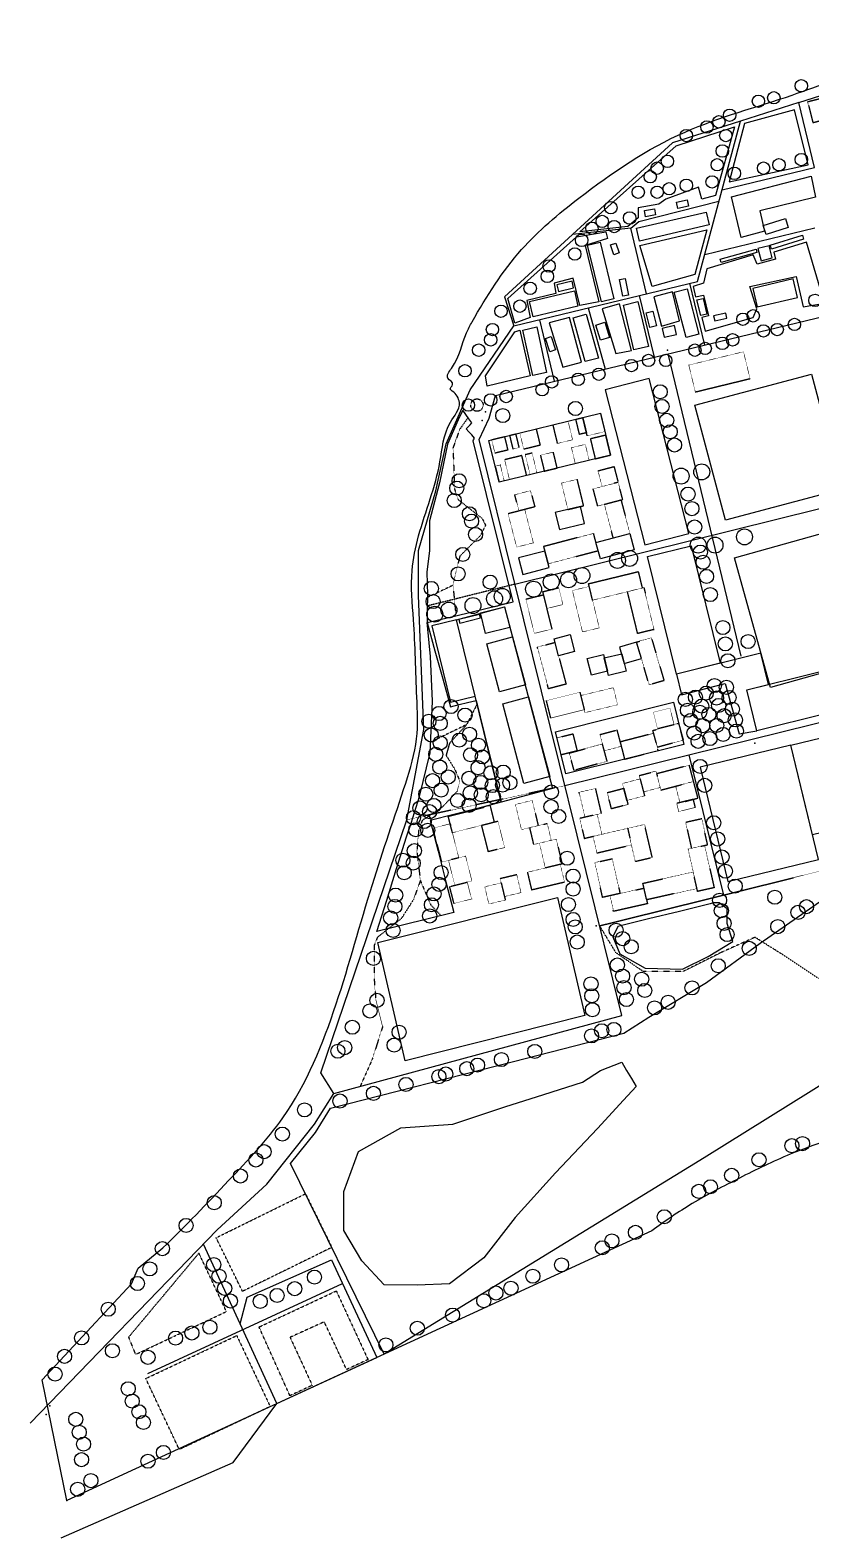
# Model space of a CAD drawing. Header units: metres. Extents: x -21 to 1337, y -22 to 1055.
# Drawn here: x -21 to 434, y -22 to 856 of the extents above; entities that cross this region are included whole.
import ezdxf

# ---------------------------------------------------------------- set-up
doc = ezdxf.new("R2010")
doc.units = ezdxf.units.M
for name, pattern in [('1', [0.002, 0.002]), ('11', [0.012, 0.004, -0.001, 0.004, -0.001, 0.001, -0.001]), ('2', [0.001, 0.001]), ('3', [0.012, 0.004, -0.001, 0.004, -0.001, 0.001, -0.001]), ('4', [0.001, 0.001]), ('5', [0.012, 0.004, -0.001, 0.004, -0.001, 0.001, -0.001]), ('6', [0.012, 0.004, -0.001, 0.004, -0.001, 0.001, -0.001]), ('Center', [0.004, 0.0025, -0.0005, 0.0005, -0.0005]), ('DashDot', [0.006, 0.004, -0.001, 0, -0.001]), ('Dashed', [0.01, 0.005, -0.005]), ('DOT', [1200, 600, -600])]:
    doc.linetypes.add(name, pattern=pattern)
for name, color, linetype, true_color in [('Buildings$Commercial', 173, 'Continuous', 0x424ace), ('Buildings$Library', 215, 'Continuous', 0xb242a5), ('Buildings$Parking', 122, 'Continuous', 0x1ccbb2), ('Buildings$Residential', 55, 'Continuous', 0x919748), ('Buildings$Workshop', 18, 'Continuous', 0x000000), ('bus stops', 225, 'Continuous', 0xa05c8b), ('Cycle Park', 18, 'Continuous', 0x000000), ('Green_Spaces', 3, 'Continuous', 0x1bff00), ('Pavement', 252, 'Continuous', 0x829093), ('Playgrounds', 162, 'Continuous', 0x2734c3), ('Site', 225, 'Continuous', 0xb22c80), ('Street', 26, 'Continuous', 0x782a1d), ('Tree$Tree_type_1', 18, 'Continuous', 0x000000), ('Tree$Tree_type_2', 99, 'Continuous', 0x184c16)]:
    doc.layers.add(name, color=color, linetype=linetype, true_color=true_color)

msp = doc.modelspace()

# ---------------------------------------------------------------- linework, layer by layer
at = {"layer": 'Buildings$Commercial', "linetype": '11'}
msp.add_lwpolyline([(366.27, 645.51), (362.43, 661.29), (394.33, 669.05), (398.17, 653.27)], close=True, dxfattribs=at)
at = {"layer": 'Buildings$Library', "linetype": '2'}
for points in [[(366, 638), (434, 656), (451.74, 589), (383.74, 571)], [(389, 549), (457, 568), (478.07, 492.6), (410.07, 473.6)]]:
    msp.add_lwpolyline(points, close=True, dxfattribs=at)
at = {"layer": 'Buildings$Parking', "linetype": '5'}
msp.add_lwpolyline([(87, 153), (139.07, 178.61), (154.43, 147.38), (102.36, 121.77)], close=True, dxfattribs=at)
at = {"layer": 'Buildings$Residential', "linetype": '3'}
for points in [[(434.75, 802.58), (477.49, 813.41), (474.46, 825.38), (431.71, 814.55)], [(300.64, 630.73), (310.95, 633.23), (313.54, 622.6), (303.22, 620.1)], [(263.92, 621.81), (273.49, 624.13), (275.81, 614.59), (266.24, 612.26)], [(283.34, 626.53), (292.1, 628.65), (294.74, 617.82), (285.97, 615.69)], [(296.63, 629.75), (300.64, 630.73), (302.78, 621.91), (298.77, 620.93)], [(247.54, 617.83), (255.03, 619.65), (256.94, 611.8), (249.45, 609.98)], [(258.16, 620.41), (261.54, 621.23), (263.48, 613.24), (260.1, 612.42)], [(296.33, 603.92), (304.35, 605.87), (302.1, 615.14), (294.08, 613.2)], [(307.9, 606.73), (316.86, 608.91), (314.05, 620.47), (305.09, 618.3)], [(257.95, 594.6), (267.95, 597.03), (265.14, 608.59), (255.14, 606.16)], [(269.98, 597.52), (273.95, 598.49), (271.14, 610.05), (267.17, 609.09)], [(278.23, 599.53), (285.75, 601.35), (283.5, 610.63), (275.98, 608.8)], [(251.88, 593.13), (254.86, 593.85), (252.6, 603.12), (249.63, 602.4)]]:
    msp.add_lwpolyline(points, close=True, dxfattribs=at)
at = {"layer": 'Buildings$Residential', "linetype": '2'}
for points in [[(392.88, 735.58), (387.28, 759.28), (433.85, 771.41), (436.37, 759.19), (403.8, 751.16), (406.6, 739.22)], [(333.74, 733.56), (332.02, 740.97), (372.51, 750.34), (374.23, 742.93)], [(303.45, 731.1), (310.73, 732.88), (318.77, 699.86), (311.49, 698.09)], [(399.67, 705.93), (402.2, 695.16), (425.8, 700.71), (423.27, 711.47)], [(295.74, 704.47), (297.86, 695.54), (271.77, 689.34), (269.65, 698.27)], [(353.98, 703.78), (361.51, 705.74), (368.37, 679.37), (360.83, 677.41)], [(324.36, 696.3), (332.82, 698.27), (338.9, 672.1), (330.43, 670.13)], [(295.05, 688.85), (302.69, 690.96), (309.77, 665.42), (302.14, 663.3)], [(265.7, 681.74), (273.84, 683.52), (279.61, 657.06), (271.47, 655.28)]]:
    msp.add_lwpolyline(points, close=True, dxfattribs=at)
at = {"layer": 'Buildings$Residential', "linetype": '1'}
for points in [[(356.08, 752.51), (355.24, 756.23), (361.51, 757.65), (362.36, 753.93)], [(337.23, 747.74), (336.57, 751.29), (342.4, 752.36), (343.05, 748.82)], [(405.8, 742.61), (418.73, 746.68), (420.4, 741.39), (407.47, 737.32)], [(316.89, 731.29), (319.97, 732.32), (321.87, 726.6), (318.79, 725.58)], [(402.75, 729.18), (404.58, 722.09), (411.08, 723.77), (409.25, 730.86)], [(410.64, 728.89), (409.94, 731.16), (428.65, 736.91), (429.35, 734.64)], [(401.66, 728.74), (402.15, 726.95), (381.3, 721.16), (380.8, 722.94)], [(322.11, 711.13), (325.38, 711.78), (327.32, 702.09), (324.05, 701.44)], [(285.58, 708.08), (286.52, 704.12), (295.33, 706.21), (294.39, 710.17)], [(367.18, 699.25), (370.73, 700.11), (372.92, 691.02), (369.37, 690.16)], [(308.21, 684.61), (313.5, 686.28), (316.28, 677.43), (310.99, 675.76)], [(337.6, 691.83), (341.52, 692.77), (343.58, 684.21), (339.66, 683.27)], [(376.91, 689.91), (377.55, 687.04), (384.61, 688.62), (383.97, 691.5)], [(278.96, 676.79), (282.21, 677.87), (284.77, 670.21), (281.51, 669.12)], [(348.12, 677.55), (355.28, 679.2), (354.11, 684.29), (346.95, 682.63)]]:
    msp.add_lwpolyline(points, close=True, dxfattribs=at)
at = {"layer": 'Buildings$Residential', "linetype": '5'}
for points in [[(309.49, 599.72), (318.85, 602.2), (321.27, 593.04), (311.92, 590.56)], [(292.01, 577.18), (301.15, 579.38), (297.44, 594.79), (288.3, 592.59)], [(261.05, 585.76), (270.23, 588.15), (272.68, 578.72), (263.5, 576.33)], [(313.21, 580.2), (322.94, 582.78), (328.1, 563.28), (318.38, 560.7)], [(277.39, 529.35), (286.68, 531.65), (289.1, 521.85), (279.82, 519.56)], [(304.42, 532.36), (310.27, 508.26), (300.45, 505.87), (294.6, 529.98)], [(331.99, 499.97), (340.62, 502.52), (348, 477.54), (339.37, 474.99)], [(299.47, 468.79), (318.55, 473.39), (320.94, 463.47), (301.86, 458.87)], [(341.81, 459.09), (351.46, 461.52), (353.9, 451.83), (344.25, 449.4)], [(323.06, 439.27), (313.2, 436.62), (310.65, 446.1), (320.52, 448.75)], [(341.5, 448.48), (356.49, 452.64), (359.21, 442.82), (344.22, 438.67)], [(297.37, 436.58), (288.11, 434.27), (285.64, 444.18), (294.9, 446.49)], [(314.73, 430.5), (295.6, 425.2), (292.8, 435.31), (311.93, 440.61)], [(341.96, 446.83), (322.42, 441.77), (325.01, 431.75), (344.55, 436.81)], [(224.7, 388.94), (222.26, 398.49), (246.59, 404.68), (249.02, 395.13)], [(261.41, 405.37), (271.21, 407.7), (274.68, 393.07), (264.89, 390.74)], [(241.73, 393.27), (251.21, 395.68), (255.13, 380.27), (245.66, 377.86)], [(228.42, 374.31), (218.5, 371.78), (213.47, 391.57), (223.38, 394.09)], [(269.79, 391.91), (279.97, 394.32), (282.3, 384.49), (272.12, 382.07)], [(275.38, 382.85), (285.18, 385.17), (288.62, 370.7), (278.82, 368.38)], [(226.11, 358.29), (236.03, 360.82), (232.34, 375.31), (222.43, 372.78)], [(287.56, 370.45), (268.38, 365.9), (270.8, 355.69), (289.98, 360.24)], [(235.85, 350.33), (225.59, 347.71), (223.09, 357.52), (233.36, 360.14)], [(262.18, 364.42), (252.54, 362.13), (255.01, 351.71), (264.65, 354)], [(253.12, 359.68), (255.49, 349.69), (245.9, 347.42), (243.53, 357.4)]]:
    msp.add_lwpolyline(points, close=True, dxfattribs=at)
at = {"layer": 'Buildings$Residential', "linetype": '6'}
for points in [[(321.27, 593.04), (306.56, 589.14), (309.21, 579.14), (323.92, 583.04)], [(266.83, 577.2), (257.13, 574.68), (262.17, 555.25), (271.87, 557.77)], [(309.62, 553.23), (306.96, 563.29), (277.8, 555.57), (280.47, 545.51)], [(304.02, 533.97), (332.97, 541), (335.29, 531.43), (306.35, 524.4)], [(282.79, 507.56), (277.88, 527.4), (267.54, 524.84), (272.45, 505.01)], [(326.7, 529.35), (336.26, 531.66), (342.17, 507.29), (332.62, 504.97)], [(284.46, 499.77), (290.92, 475.47), (280.67, 472.74), (274.2, 497.04)], [(279.48, 465.85), (298.98, 470.73), (301.51, 460.61), (282.01, 455.73)], [(336.06, 412.71), (333.55, 422.22), (343.3, 424.79), (345.8, 415.28)], [(343.71, 423.21), (346.2, 413.77), (365.23, 418.79), (362.74, 428.22)], [(298.52, 412.46), (308.01, 414.66), (311.39, 400.13), (301.9, 397.93)], [(314.92, 412.27), (324.51, 414.8), (327, 405.38), (317.4, 402.85)], [(326.38, 407.71), (323.79, 417.55), (334.06, 420.26), (336.66, 410.42)], [(365.23, 418.79), (354.77, 416.03), (357.33, 406.33), (367.79, 409.09)], [(365.1, 408.38), (355.42, 405.98), (356.6, 401.23), (366.27, 403.63)], [(309.06, 399.59), (298.86, 397.22), (301.55, 385.62), (311.76, 387.99)], [(363.99, 379.81), (373.4, 381.92), (370.03, 396.99), (360.62, 394.89)], [(306.65, 386.81), (308.9, 377.13), (329.03, 381.81), (326.79, 391.49)], [(326.79, 391.49), (331.26, 372.23), (341.14, 374.52), (336.67, 393.78)], [(367.56, 354.73), (362.04, 379.38), (371.69, 381.54), (377.21, 356.89)], [(317.87, 373.79), (322.41, 353.53), (312.2, 351.25), (307.67, 371.51)], [(337.86, 349.82), (335.7, 359.45), (365.03, 366.02), (367.19, 356.39)], [(316.55, 352.22), (336.33, 356.65), (338.37, 347.55), (318.59, 343.12)], [(40, 85), (93, 110), (76.95, 144.03), (35.95, 95.03)], [(143, 67), (130, 61), (112, 101), (157, 122), (175.5, 82), (163, 76.23), (150, 104), (130.08, 95)], [(46, 71), (99, 96), (118.51, 54.64), (65.51, 29.64)]]:
    msp.add_lwpolyline(points, close=True, dxfattribs=at)
at = {"layer": 'Buildings$Residential', "linetype": '4'}
for points in [[(299.39, 578.96), (284.63, 575.41), (287, 565.56), (301.76, 569.11)], [(328.1, 563.28), (330.65, 553.65), (310.89, 548.42), (308.34, 558.05)], [(281.03, 543.39), (278.49, 552.99), (263.28, 548.96), (265.82, 539.37)], [(244, 505), (241, 517), (255.12, 520.53), (258.12, 508.53)], [(238, 468.44), (227.12, 513), (212.64, 509.46), (223.53, 464.91)], [(229, 511), (241, 514), (240.47, 516.12), (228.47, 513.12)], [(252.13, 471), (244.67, 499), (259.73, 503.02), (267.2, 475.02)], [(283.91, 501.82), (293.25, 504.31), (295.88, 494.42), (286.54, 491.94)], [(303.31, 490.45), (312.73, 492.72), (315.06, 483.05), (305.65, 480.78)], [(313.21, 490.74), (323.46, 493.17), (325.87, 483), (315.61, 480.57)], [(324.79, 487.53), (334.79, 490.48), (331.99, 499.97), (321.99, 497.02)], [(254, 464), (269, 468), (281.38, 421.57), (266.38, 417.57)]]:
    msp.add_lwpolyline(points, close=True, dxfattribs=at)
at = {"layer": 'Buildings$Workshop', "linetype": '2'}
msp.add_lwpolyline([(402.17, 448.2), (396.2, 472.08), (477.39, 492.37), (483.36, 468.49)], close=True, dxfattribs=at)
at = {"layer": 'bus stops'}
for p in [(244, 634), (308.48, 334.71), (-10, 55), (-12, 50)]:
    msp.add_point(p, dxfattribs=at)
at = {"layer": 'Cycle Park'}
for p in [(350, 670), (242, 629), (401, 441)]:
    msp.add_point(p, dxfattribs=at)
at = {"layer": 'Green_Spaces'}
for points in [[(386, 768), (432, 778), (424, 810), (395, 802)], [(378, 760), (370, 758), (368, 765), (349, 758), (345, 755), (333, 753), (333, 747), (327, 742), (299, 739), (355, 789), (389, 800)], [(302, 731), (310, 698.09), (299, 696), (295, 712), (284, 709), (285, 703), (268, 699), (270, 689), (261, 685.79), (257, 700), (296.96, 735.93), (314, 739), (315, 735)], [(334, 731), (373, 740), (366, 714), (341, 707)], [(365, 707), (366.42, 701.08), (371, 702), (374, 690), (370, 689), (372, 681), (400, 689), (402, 694), (398, 707), (425, 713), (429, 695.16), (441.44, 697.42), (431, 733), (412, 727), (413, 723), (402.2, 720), (400, 725.62), (373, 717.32), (371, 709)], [(342, 701), (346.63, 684), (357, 687), (353, 704)], [(312, 694), (320, 668), (329, 669.8), (322, 697)], [(281, 686), (289, 660), (300, 663), (293, 689)], [(264, 681.74), (270, 655), (245, 649), (244, 655), (261, 680.72)], [(336.75, 556.63), (362.45, 563.2), (339.36, 653.52), (313.67, 646.95)], [(210.03, 511.28), (226.71, 515.32), (243.39, 519.35), (260.08, 523.39), (252.32, 554.65), (244.57, 585.91), (236.82, 617.18), (237.05, 617.72), (237.29, 618.27), (237.53, 618.82), (235.91, 620.61), (234.29, 622.39), (232.68, 624.18), (233.81, 625.32), (234.94, 626.45), (236.07, 627.59), (234.28, 630.05), (232.49, 632.51), (230.69, 634.97), (227.98, 629.44), (221.77, 615.18), (217.17, 592.8), (211.43, 570.49), (211.41, 553.25), (209.82, 540.66), (210.17, 527.55), (210.03, 518)], [(338.45, 549.76), (363.91, 556.01), (380.72, 487.6), (355.26, 481.34)], [(210.03, 511.28), (214.52, 494.94), (219.02, 478.61), (223.51, 462.28), (228.54, 463.51), (233.57, 464.74), (238.6, 465.96), (243.41, 446.19), (248.22, 426.42), (253.02, 406.65), (239.25, 403.11), (225.48, 399.58), (211.7, 396.04), (216.29, 378.19), (220.87, 360.35), (225.46, 342.5), (210.52, 338.78), (195.58, 335.05), (180.64, 331.33), (186.39, 349.72), (192.14, 368.11), (197.89, 386.5), (200.74, 394.44), (205.48, 409.94), (211.74, 435.51), (213.12, 465.62), (211.98, 491.61), (210.45, 507.51)], [(321.15, 334.29), (318.13, 328.33), (322.23, 318.45), (337.04, 309.98), (358.78, 309.39), (373.82, 316.87), (388.05, 325.51), (384.85, 336.08), (384.79, 344.59), (380.16, 347.98), (376.76, 348), (374.83, 347.5), (356.93, 343.09), (339.04, 338.69)], [(323.38, 255.19), (326.19, 250.5), (329, 245.82), (331.81, 241.14), (324.35, 233.08), (309.21, 216.72), (284.78, 190.81), (261.31, 164.73), (242.96, 141.35), (222.98, 126.05), (204.19, 125.45), (184.97, 125.5), (171.98, 139.52), (161.41, 157.28), (161.33, 179.96), (170, 203.31), (194.66, 216.92), (224.84, 219.24), (255.17, 229.22), (277.91, 236.47), (300.44, 243.56), (311.01, 250.34)]]:
    msp.add_lwpolyline(points, close=True, dxfattribs=at)
at = {"layer": 'Pavement'}
for points in [[(245.98, 617.45), (310.95, 633.23), (316.86, 608.91), (251.88, 593.13)], [(227.12, 513), (255.12, 520.53), (283.02, 414.77), (253.02, 406.65), (238, 468.44)], [(284.75, 447.75), (353.44, 464.89), (359.55, 440.38), (290.87, 423.24)]]:
    msp.add_lwpolyline(points, close=True, dxfattribs=at)
at = {"layer": 'Pavement', "linetype": '1'}
msp.add_lwpolyline([(355.26, 481.34), (358.25, 469.2), (383.6, 475.89), (391.71, 446.59), (402.17, 448.2), (396.2, 472.08), (408.97, 475.27), (404.43, 493.43)], close=True, dxfattribs=at)
msp.add_point((0, 0), dxfattribs=at)
at = {"layer": 'Playgrounds'}
for points in [[(434.56, 387.64), (421.91, 439.94), (487.67, 455.84), (500.31, 403.54)], [(385.13, 360.55), (438.01, 373.34), (421.91, 439.94), (369.03, 427.15)], [(197.1, 256.07), (181.19, 324.92), (286.02, 351.21), (301.93, 282.36)]]:
    msp.add_lwpolyline(points, close=True, dxfattribs=at)
at = {"layer": 'Site'}
for points in [[(570.24, 323.41), (371.38, 199.58), (184.97, 85.27), (130.42, 196.2), (144.94, 214.23), (153.61, 228.45), (260.26, 255.6), (324.61, 272.24), (339.12, 281.38), (372.83, 301.76), (404.04, 324.58), (496.2, 388.72)], [(340.94, 157.05), (199.99, 92.19), (0, 0), (-14.38, 70.14), (37.71, 126.24), (41.49, 135.33), (55.92, 147.04)]]:
    msp.add_lwpolyline(points, dxfattribs=at)
for points, knots in [([(55.92, 147.04), (69.13, 159.7), (92.65, 184.68), (133.69, 227.49), (158.46, 288.78), (176.09, 355.69), (194.05, 406.3), (205.21, 442.7), (203.49, 474.98), (202.89, 507.46), (199.72, 539.07), (206.32, 569.96), (217.92, 597.66), (219.48, 625.02), (230.21, 636.46), (227.63, 643.45), (225.58, 645.66), (222.47, 647.56), (226.7, 650.64), (219.76, 653.81), (229.1, 664.96), (230.15, 675.59), (243.33, 699.49), (261.76, 728.64), (305.19, 765.07), (356.56, 799.69), (418.72, 815.88), (463.48, 834.11), (497.02, 849.06), (524.64, 849.43), (541.97, 854.14), (549.86, 856.4)], [176.586161, 176.586161, 176.586161, 176.586161, 231.489652, 279.770102, 353.010501, 425.780322, 487.882744, 514.534218, 538.785808, 583.927401, 612.608908, 633.171974, 677.952531, 701.811468, 714.405968, 718.329221, 722.513347, 724.178666, 727.1896, 731.772165, 737.88204, 760.362679, 767.534482, 818.493791, 863.368493, 936.312272, 1002.232651, 1054.110188, 1081.976539, 1111.029995, 1135.649885, 1135.649885, 1135.649885, 1135.649885]), ([(514.04, 229.61), (499.37, 226.09), (475.84, 219.79), (445.05, 210.32), (418.55, 201), (392.35, 188.01), (364.97, 173.9), (348.53, 162.68), (340.94, 157.05)], [2887.508928, 2887.508928, 2887.508928, 2887.508928, 2932.774022, 2960.550337, 2984.147638, 3016.940315, 3048.145277, 3076.497236, 3076.497236, 3076.497236, 3076.497236])]:
    msp.add_open_spline(points, degree=3, knots=knots, dxfattribs=at)
at = {"layer": 'Street'}
for p, q in [((426.52, 814.31), (478.67, 831.01)), ((426.52, 814.31), (392.58, 803.43)), ((392.58, 803.43), (353, 790.75)), ((353, 790.75), (255, 701)), ((371.7, 725.66), (435.89, 741.16)), ((260.45, 684.11), (367.51, 710.06)), ((255, 701), (260.45, 684.11)), ((235.13, 646.84), (260.45, 684.11)), ((221, 615.51), (235.13, 646.84)), ((215, 588), (221, 615.51)), ((205, 553.25), (215, 588)), ((205, 527), (205, 553.25)), ((208, 449), (205, 527)), ((290.24, 416.33), (488.41, 465.47)), ((198.03, 396.45), (208, 449)), ((148, 249), (198.03, 396.45)), ((155.62, 237.11), (148, 249)), ((105.09, 118.32), (154.3, 140.21)), ((154.3, 140.21), (180.56, 83.24)), ((101.09, 102.83), (105.09, 118.32)), ((122.46, 56.45), (180.56, 83.24)), ((97, 22), (122.46, 56.45)), ((-3.24, -21.81), (97, 22))]:
    msp.add_line(p, q, dxfattribs=at)
at = {"layer": 'Street', "linetype": 'DashDot'}
for p, q in [((229, 624), (225, 613)), ((233.83, 630.67), (229, 624)), ((225, 613), (226, 589)), ((226, 589), (228, 583)), ((228, 583), (242, 572)), ((242, 572), (244, 568)), ((244, 568), (241, 562)), ((241, 562), (229, 550)), ((228, 546), (225, 533)), ((229, 550), (228, 546)), ((225, 533), (226.71, 515.32)), ((239.1, 463.93), (232.94, 451.84)), ((232.94, 451.84), (212.03, 441.74)), ((232.94, 451.84), (223, 441)), ((223, 441), (221, 434)), ((221, 434), (226, 426)), ((226, 426), (229, 419)), ((227.47, 413), (219, 404)), ((229, 419), (227.47, 413)), ((219, 404), (207, 396)), ((207, 396), (205, 390)), ((205, 390), (204, 378)), ((204, 378), (206, 361)), ((206, 361), (202, 350)), ((206, 361), (212, 347)), ((202, 350), (195, 339)), ((212, 347), (217.99, 340.64)), ((195, 339), (181, 328)), ((181, 328), (179, 323)), ((179, 323), (179, 305)), ((179, 305), (180, 292)), ((180, 292), (184, 276)), ((184, 276), (178, 257)), ((178, 257), (170.97, 241.26))]:
    msp.add_line(p, q, dxfattribs=at)
at = {"layer": 'Street', "linetype": 'DOT'}
for p, q in [((240.23, 618.02), (246.14, 630.33)), ((323.45, 282.43), (240.23, 618.02)), ((155.62, 237.11), (323.45, 282.43)), ((144.38, 219.19), (155.62, 237.11)), ((116.47, 184.16), (144.38, 219.19)), ((87.54, 157.6), (116.47, 184.16))]:
    msp.add_line(p, q, dxfattribs=at)
at = {"layer": 'Street', "linetype": 'Center'}
msp.add_line((310.48, 334.71), (455.59, 370.69), dxfattribs=at)
at = {"layer": 'Street', "linetype": 'Dashed'}
for p, q in [((320, 319), (310.48, 334.71)), ((401, 328), (381, 319)), ((417, 318), (401, 328)), ((336, 308), (320, 319)), ((381, 319), (359, 308)), ((438, 304), (417, 318)), ((359, 308), (336, 308))]:
    msp.add_line(p, q, dxfattribs=at)
at = {"layer": 'Street'}
for points in [[(435.67, 776.32), (426.52, 814.31)], [(367.51, 710.06), (392.58, 803.43)], [(381.81, 763.34), (435.67, 776.32)], [(333.27, 745.02), (380.04, 756.75)], [(328.63, 740.97), (294.66, 737.32)], [(328.63, 740.97), (333.27, 745.02)], [(337.86, 702.88), (328.63, 740.97)], [(362.91, 708.95), (371.63, 672.96)], [(303.86, 694.63), (313.66, 658.99)], [(333.48, 701.81), (342.19, 665.86)], [(275.42, 687.74), (284.08, 651.86)], [(392.9, 491.84), (350.47, 667.86)], [(261.14, 533.67), (463.82, 583.93)], [(362.43, 434.23), (382.67, 352.61)], [(122.46, 56.45), (79.71, 149.21)], [(47.25, 73.95), (160.73, 126.26)]]:
    msp.add_lwpolyline(points, dxfattribs=at)
at = {"layer": 'Street', "linetype": 'DOT'}
for points in [[(249.89, 643.61), (752.7, 764.82)], [(246.14, 630.33), (249.89, 643.61)], [(-21.39, 45.08), (87.54, 157.6)]]:
    msp.add_lwpolyline(points, dxfattribs=at)
at = {"layer": 'Street', "linetype": 'DashDot', "ltscale": 100}
msp.add_lwpolyline([(261.14, 533.67), (210.07, 521.01)], dxfattribs=at)
at = {"layer": 'Street', "linetype": 'DashDot'}
for points in [[(225, 533), (210.14, 525.98)], [(290.24, 416.33), (198.03, 396.45)]]:
    msp.add_lwpolyline(points, dxfattribs=at)
at = {"layer": 'Tree$Tree_type_1'}
for centre in [(345.77, 645.76), (346.83, 637.22), (254.02, 631.88), (296.37, 636.02), (349.55, 629.13), (351.59, 622.48), (354.12, 614.76), (228.59, 593.91), (227.2, 589.65), (362, 586.14), (225.72, 582.4), (364.27, 577.68), (234.6, 574.72), (235.84, 570.41), (365.85, 566.97), (238.15, 562.69), (230.75, 550.99), (369.18, 552.38), (370.77, 546.5), (227.99, 539.68), (246.67, 534.88), (372.82, 538.19), (212.43, 531.18), (213.47, 523.57), (374.97, 527.65), (382.28, 508.45), (383.74, 498.93), (397.01, 500.26), (385.24, 489.1), (372.58, 470.24), (377.35, 474.64), (384.33, 473.63), (223.87, 462.38), (360.45, 466.6), (366.33, 467.91), (369.97, 462.68), (378.61, 467.37), (379.86, 463.06), (385.96, 467.72), (210.98, 453.83), (216.86, 458.36), (217.59, 452.61), (232.04, 457.44), (361.66, 460.26), (363.62, 454.29), (368.87, 459.12), (374.16, 457.83), (383.03, 457.09), (387.86, 460.88), (389.59, 454.62), (212.32, 445.84), (234.71, 446.24), (365.49, 446.98), (370.62, 451.3), (378.74, 451.39), (382.43, 446.16), (390.16, 448.12), (217.58, 441.2), (228.71, 442.87), (239.87, 439.89), (367.87, 442.15), (374.77, 443.74), (214.97, 434.57), (217.33, 427.16), (235.28, 434.33), (239.64, 426.8), (242.12, 433.09), (369.02, 427.54), (213.13, 419.23), (222.28, 421.38), (234.32, 420.59), (241.16, 418.21), (247.12, 423.86), (254.32, 424.19), (258.2, 418.04), (209.15, 411.34), (218.11, 413.76), (235.11, 412.06), (241.48, 411.01), (247.93, 416.37), (248.53, 409.92), (253.93, 416.7), (282.32, 412.61), (371.69, 416.5), (205.79, 403.31), (211.39, 401.17), (213.9, 404.77), (227.72, 407.7), (234.44, 404.86), (282.15, 404.07), (201.96, 397.66), (208.25, 395.4), (286.58, 398.39), (376.96, 394.72), (203.33, 390.63), (210.36, 390.33), (379.24, 385.27), (202.52, 378.46), (291.53, 374.04), (381.79, 374.74), (195.86, 372.87), (196.62, 365.61), (201.84, 371.2), (218.12, 365.7), (383.79, 366.47), (216.9, 358.85), (295.04, 363.65), (295.04, 356.12), (389.51, 357.82), (191.59, 352.55), (213.96, 353.28), (380.4, 349.56), (412.55, 351.32), (188.72, 339.32), (191.14, 345.97), (211.45, 340.42), (212.49, 346.97), (292.29, 347.06), (381.43, 343.51), (426.09, 342.53), (431.05, 345.84), (190.15, 331.99), (295.04, 338.38), (296.28, 334.07), (320.08, 332.13), (383.02, 336.12), (414.32, 334.2), (297.42, 325.25), (323.89, 327.23), (328.88, 322.47), (384.79, 329.59), (397.66, 321.55), (178.7, 315.72), (320.81, 311.84), (323.84, 305.42), (334.95, 303.61), (379.61, 311.42), (305.43, 300.83), (324.67, 298.69), (336.76, 297.03), (364.33, 298.53), (180.74, 291.25), (305.9, 293.92), (306.27, 285.8), (326.11, 291.74), (342.48, 286.89), (350.42, 290.14), (176.64, 285.09), (166.36, 275.63), (193.64, 272.69), (305.8, 270.59), (311.68, 273.58), (318.78, 274.33), (157.96, 261.63), (161.91, 263.72), (190.71, 265.18), (272.68, 261.53), (233.05, 251.48), (239.32, 253.52), (253.25, 256.77), (197.63, 242.3), (216.83, 246.83), (220.77, 248.36), (178.66, 237.08), (138.54, 227.47), (159.15, 232.62), (125.58, 213.38), (428.71, 207.82), (110.14, 198.29), (114.98, 203.13), (403.35, 198.4), (422.51, 206.61), (387.43, 189.32), (101.15, 188.96), (375.09, 182.65), (85.88, 173.41), (368.29, 180.01), (348.17, 165.22), (69.47, 160.17), (331.34, 156.12), (55.66, 146.63), (312.06, 147.13), (317.63, 151.16), (85.58, 137.35), (288.31, 137.19), (48.36, 134.86), (88.69, 130.59), (144.28, 130.06), (271.56, 130.58), (41.12, 126.34), (91.95, 123.52), (122.51, 119.4), (132.79, 123.33), (250.05, 120.81), (258.8, 123.58), (24.14, 111.34), (95.35, 116.14), (112.68, 115.93), (242.99, 116.3), (224.8, 107.95), (8.62, 94.63), (63.37, 94.51), (72.84, 97.51), (83.35, 100.84), (204.24, 100.28), (-1.33, 83.91), (26.54, 87.18), (185.92, 90.6), (47.27, 83.36), (-6.89, 73.53), (35.75, 65.04), (38.07, 57.85), (42.01, 51.61), (5.2, 47.22), (44.63, 45.41), (7.2, 39.66), (9.72, 32.76), (8.57, 23.73), (47.29, 22.82), (56.28, 27.9), (6.32, 6.47), (13.98, 11.51)]:
    msp.add_circle(centre, 4.11, dxfattribs=at)
at = {"layer": 'Tree$Tree_type_2'}
for centre, radius in [((428, 824), 3.61), ((403, 815), 3.61), ((412, 817), 3.61), ((386.24, 806.84), 3.61), ((373, 800), 3.61), ((380, 803), 3.61), ((361, 795), 3.61), ((384, 795), 3.61), ((350, 780), 3.61), ((382, 786), 3.61), ((428, 781), 3.61), ((340, 771), 3.61), ((344, 776), 3.61), ((379, 778), 3.61), ((389, 773), 3.61), ((406, 776), 3.61), ((415, 778), 3.61), ((333, 762), 3.61), ((344, 762), 3.61), ((351, 764), 3.61), ((361, 766), 3.61), ((376, 768), 3.61), ((317, 753), 3.61), ((312, 745), 3.61), ((328, 747), 3.61), ((306, 741), 3.61), ((319, 742), 3.61), ((296, 726), 3.61), ((300, 734), 3.61), ((281, 719), 3.61), ((280, 713), 3.61), ((270, 706), 3.61), ((436, 699), 3.61), ((253, 692.69), 3.61), ((264, 695.64), 3.61), ((248, 682), 3.61), ((394, 688), 3.61), ((400, 690), 3.61), ((414, 682), 3.61), ((424, 685), 3.61), ((247, 676), 3.61), ((382, 674), 3.61), ((388, 676), 3.61), ((405.92, 681.23), 3.61), ((240, 670), 3.61), ((339, 664), 3.61), ((349, 664), 3.61), ((366, 670), 3.61), ((372, 671), 3.61), ((232, 658), 3.61), ((310, 656), 3.61), ((329, 661), 3.61), ((277, 647), 3.61), ((282.54, 651.49), 3.61), ((298, 653), 3.61), ((234, 638), 3.61), ((247, 641), 3.61), ((256, 643), 3.61), ((357.96, 596.63), 4.64), ((369.97, 599.09), 4.64), ((394.92, 561.22), 4.64), ((327.95, 548.72), 4.64), ((367.94, 556.44), 4.64), ((377.73, 556.44), 4.64), ((320.88, 547.52), 4.64), ((282.31, 535.01), 4.64), ((292.36, 536.25), 4.64), ((300.2, 538.71), 4.64), ((249.24, 525.21), 4.64), ((253.73, 526.53), 4.64), ((272, 530.77), 4.64), ((214.42, 516.22), 4.64), ((222.63, 518.64), 4.64), ((236.68, 521.21), 4.64)]:
    msp.add_circle(centre, radius, dxfattribs=at)
at = {"layer": 'Tree$Tree_type_2', "linetype": 'DashDot'}
msp.add_circle((239, 638), 3.61, dxfattribs=at)

doc.saveas('drawing.dxf')
